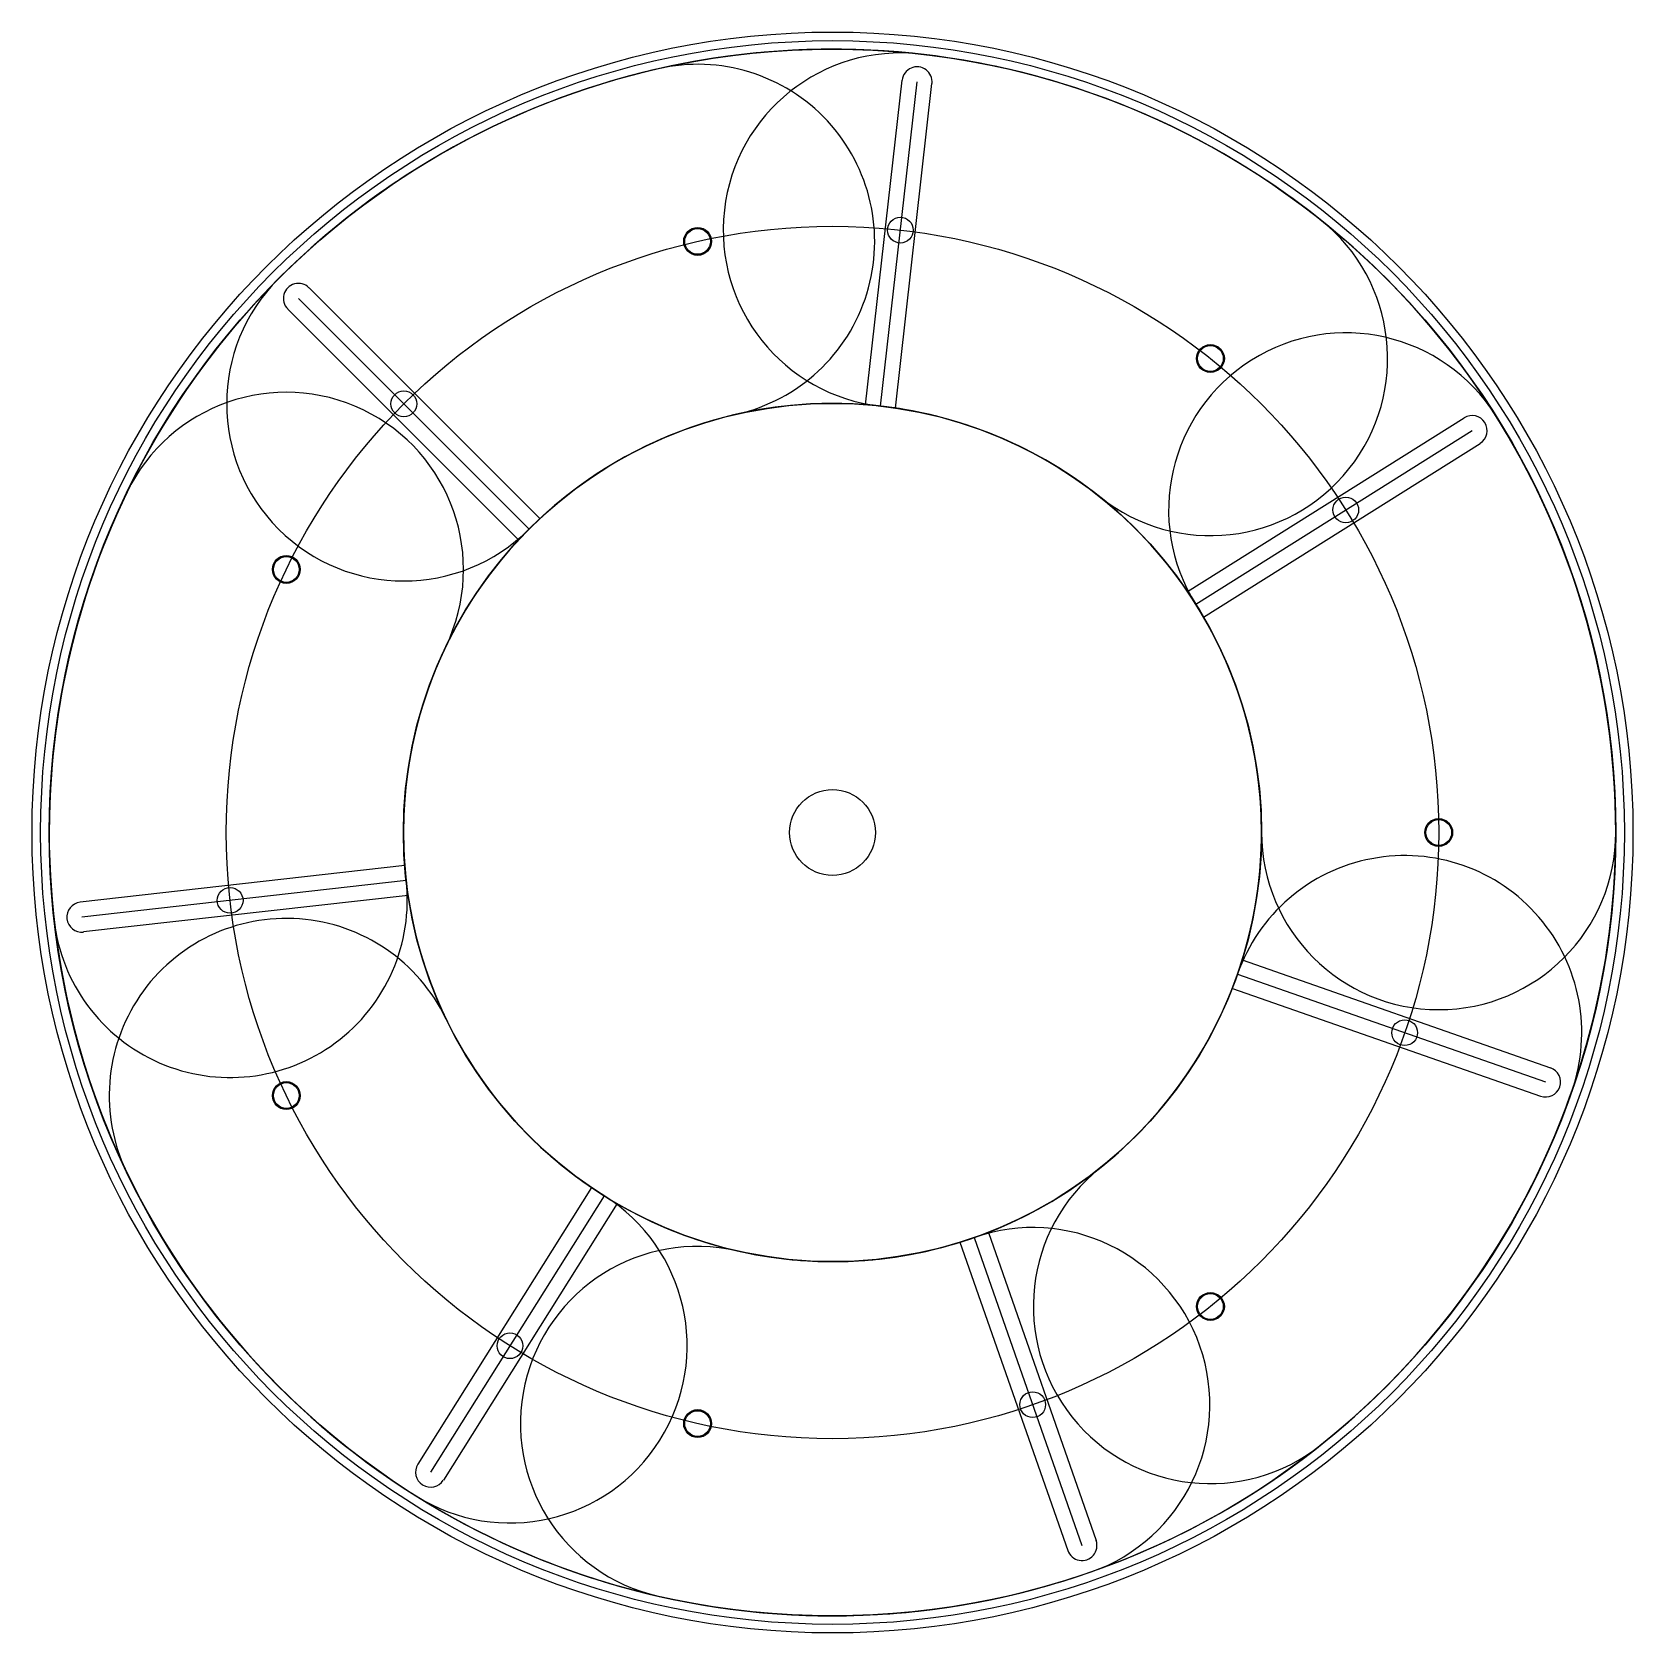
# Model space of a CAD drawing. Header units: metres. Extents: x -93 to 93, y -93 to 93.
import ezdxf

# ---------------------------------------------------------------- set-up
doc = ezdxf.new("R2010")
doc.units = ezdxf.units.M

msp = doc.modelspace()

# ---------------------------------------------------------------- linework, layer by layer
at = {"layer": 'Actuator Ring'}
for centre, radius in [((0, 0), 91.27), ((-15.72, 68.87), 1.62), ((44.04, 55.23), 1.62), ((0, 0), 50), ((-63.64, 30.65), 1.62), ((70.64, 0), 1.62), ((70.64, 0), 1.62), ((-63.64, -30.65), 1.62), ((44.04, -55.23), 1.62), ((-15.72, -68.87), 1.62)]:
    msp.add_circle(centre, radius, dxfattribs=at)
at = {"layer": 'Blades'}
for centre in [(7.91, 70.19), (-15.72, 68.87), (44.04, 55.23), (-49.95, 49.95), (-49.95, 49.95), (59.81, 37.58), (-63.64, 30.65), (70.64, 0), (70.64, 0), (-70.19, -7.91), (66.67, -23.33), (-63.64, -30.65), (44.04, -55.23), (-37.58, -59.81), (23.33, -66.67), (-15.72, -68.87)]:
    msp.add_circle(centre, 1.5, dxfattribs=at)
for centre, radius, start, end in [((0, 0), 91.27, 51.4286, 186.4286), ((0, 0), 91.27, 0, 135), ((0, 0), 91.27, 360, 495), ((7.91, 70.19), 20.64, 83.5714, 263.5714), ((0, 0), 91.27, 308.5714, 443.5714), ((0, 0), 91.27, 102.8571, 237.8571), ((-15.72, 68.87), 20.64, 282.8571, 102.8571), ((44.04, 55.23), 20.64, 231.4286, 51.4286), ((-49.95, 49.95), 20.64, 135, 315), ((-49.95, 49.95), 20.64, -225, -45), ((59.81, 37.58), 20.64, 32.1429, 212.1429), ((-63.64, 30.65), 20.64, 334.2857, 154.2857), ((0, 0), 50, 51.4286, 186.4286), ((0, 0), 50, 102.8571, 237.8571), ((0, 0), 50, 0, 135), ((0, 0), 50, 360, 495), ((0, 0), 91.27, 257.1429, 392.1429), ((0, 0), 50, 308.5714, 443.5714), ((0, 0), 91.27, 154.2857, 289.2857), ((0, 0), 50, 257.1429, 392.1429), ((0, 0), 50, 154.2857, 289.2857), ((70.64, 0), 20.64, 180, 0), ((70.64, 0), 20.64, 540, 360), ((66.67, -23.33), 20.64, -19.2857, 160.7143), ((-70.19, -7.91), 20.64, -173.5714, 6.4286), ((-63.64, -30.65), 20.64, 385.7143, 205.7143), ((0, 0), 50, 205.7143, 340.7143), ((0, 0), 91.27, 205.7143, 340.7143), ((44.04, -55.23), 20.64, 488.5714, 308.5714), ((-37.58, -59.81), 20.64, -122.1429, 57.8571), ((23.33, -66.67), 20.64, -70.7143, 109.2857), ((-15.72, -68.87), 20.64, 437.1429, 257.1429)]:
    msp.add_arc(centre, radius, start, end, dxfattribs=at)
at = {"layer": 'Dimensions'}
for p, q in [((5.6, 49.69), (9.86, 87.47)), ((-35.36, 35.36), (-62.24, 62.24)), ((42.34, 26.6), (74.53, 46.83)), ((-49.69, -5.6), (-87.47, -9.86)), ((-49.69, -5.6), (-87.47, -9.86)), ((47.19, -16.51), (83.08, -29.07)), ((-26.6, -42.34), (-46.83, -74.53)), ((16.51, -47.19), (29.07, -83.08))]:
    msp.add_line(p, q, dxfattribs=at)
msp.add_circle((0, 0), 70.64, dxfattribs=at)
at = {"layer": 'Housing'}
for p, q in [((3.86, 49.85), (8.11, 87.65)), ((7.33, 49.46), (11.59, 87.26)), ((-34.1, 36.57), (-60.99, 63.47)), ((-36.57, 34.1), (-63.47, 60.99)), ((41.38, 28.07), (73.59, 48.3)), ((43.24, 25.1), (75.45, 45.34)), ((-49.85, -3.86), (-87.65, -8.11)), ((-49.85, -3.86), (-87.65, -8.11)), ((-49.46, -7.33), (-87.26, -11.59)), ((-49.46, -7.33), (-87.26, -11.59)), ((47.74, -14.85), (83.65, -27.42)), ((46.59, -18.16), (82.49, -30.72)), ((-28.07, -41.38), (-48.3, -73.59)), ((-25.1, -43.24), (-45.34, -75.45)), ((18.16, -46.59), (30.72, -82.49)), ((14.85, -47.74), (27.42, -83.65))]:
    msp.add_line(p, q, dxfattribs=at)
for radius in [93.27, 92.27, 50]:
    msp.add_circle((0, 0), radius, dxfattribs=at)
for centre, start, end in [((9.86, 87.47), 353.5714, 533.5714), ((-62.24, 62.24), 405, 585), ((74.53, 46.83), 302.1429, 482.1429), ((-87.47, -9.86), 96.4286, 276.4286), ((-87.47, -9.86), 456.4286, 636.4286), ((83.08, -29.07), 250.7143, 430.7143), ((-46.83, -74.53), 147.8571, 327.8571), ((29.07, -83.08), 199.2857, 379.2857)]:
    msp.add_arc(centre, 1.75, start, end, dxfattribs=at)
at = {"layer": 'Minimum Aperture'}
msp.add_circle((0, 0), 5, dxfattribs=at)

doc.saveas('drawing.dxf')
